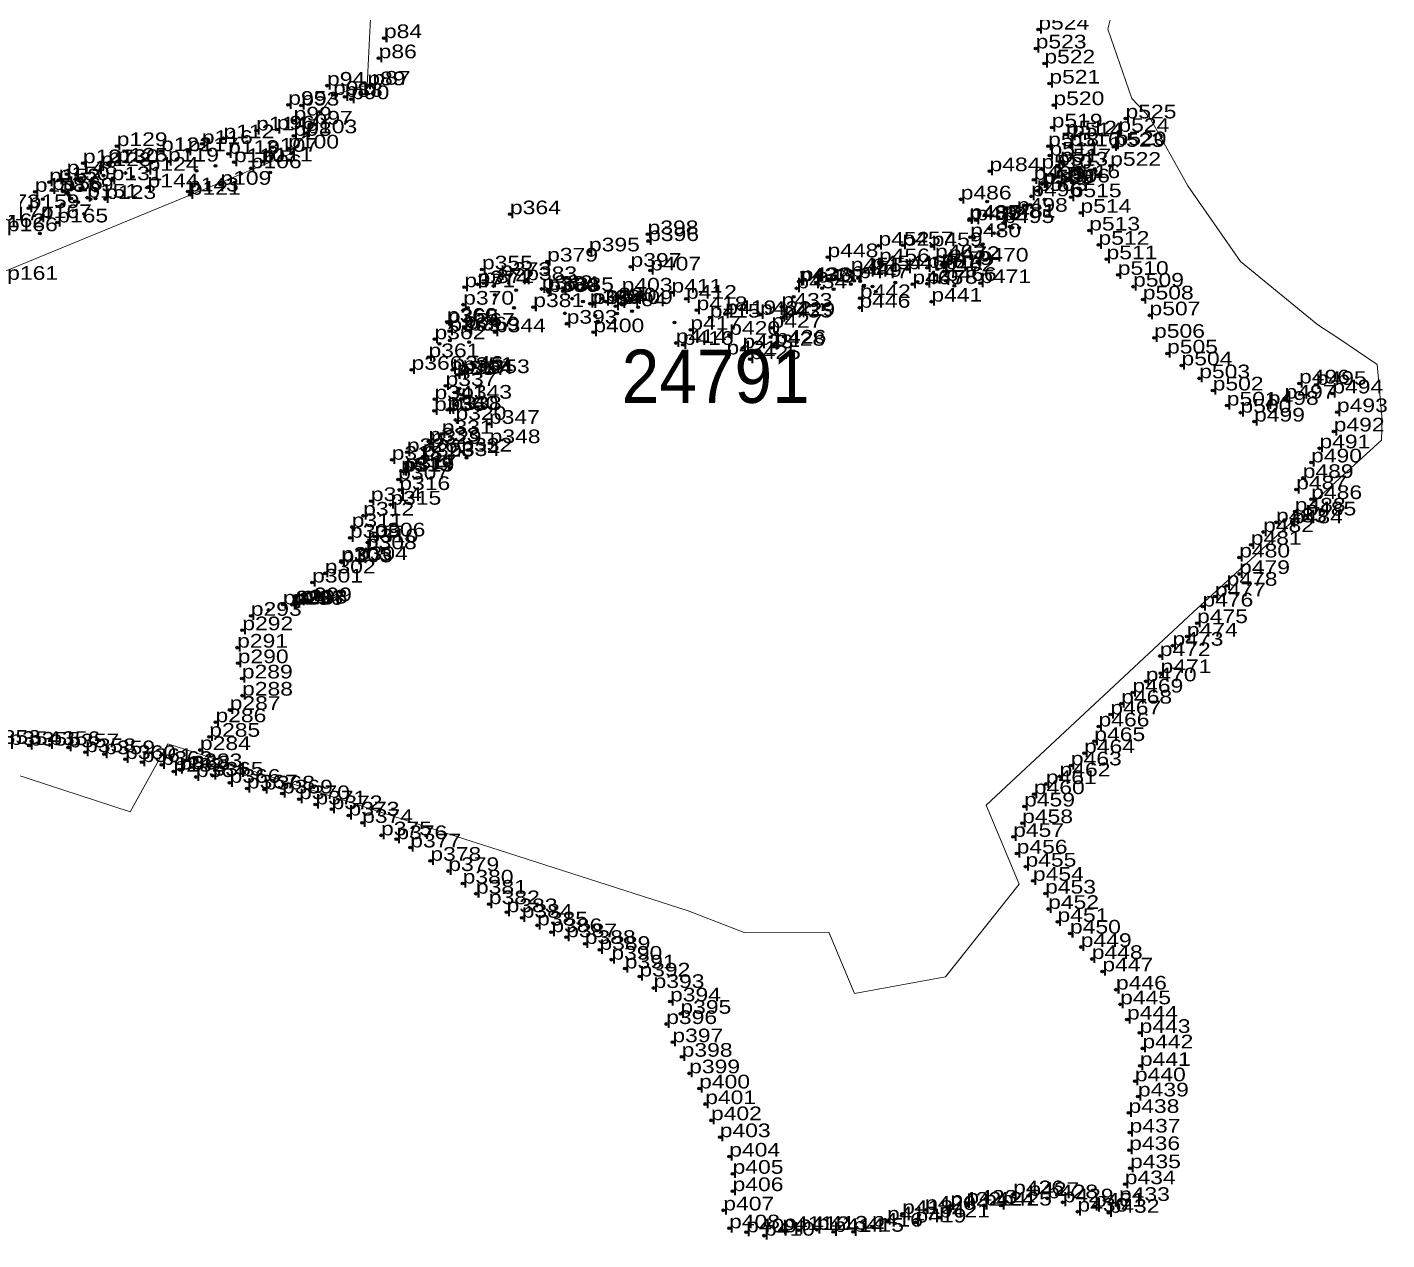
# Model space of a CAD drawing. Header units: metres. Extents: x 1 to 1819946, y -1 to 1851864.
# Drawn here: x 545394.4 to 545573.2, y 1837552.6 to 1837712 of the extents above; entities that cross this region are included whole.
import ezdxf
from ezdxf.enums import TextEntityAlignment as Align

# ---------------------------------------------------------------- set-up
doc = ezdxf.new("R2010")
doc.units = ezdxf.units.M
doc.header["$LTSCALE"] = 0.72
doc.header["$PDMODE"] = 32
doc.header["$PDSIZE"] = 0.36
doc.layers.add('12', color=7, linetype='Continuous')
doc.layers.add('7', color=7, linetype='Continuous')
doc.layers.add('6', color=7, linetype='Continuous', lineweight=13)

msp = doc.modelspace()

# ---------------------------------------------------------------- linework, layer by layer
at = {"layer": '6'}
for points in [[(545333.91, 1837656.65), (545355.37, 1837668.89), (545363.52, 1837685.65), (545370.73, 1837671.4), (545429.16, 1837695.42), (545434.66, 1837703.13), (545439.16, 1837704.39), (545441.27, 1837747.41), (545489.32, 1837797.45)], [(545537.42, 1837715.29), (545536.53, 1837711.76), (545539.69, 1837702.67), (545542.05, 1837700.21), (545547.09, 1837691.17), (545553.98, 1837681.21), (545564.15, 1837672.91), (545566.8, 1837671.17), (545571.97, 1837667.66), (545572.64, 1837660.41), (545572.55, 1837657.74), (545547.78, 1837635.11), (545520.53, 1837609.72), (545524.91, 1837599.32), (545515.22, 1837587.16), (545503.22, 1837584.98), (545499.87, 1837593.03), (545488.71, 1837593), (545481.38, 1837595.84), (545412.93, 1837617.8), (545407.98, 1837608.87), (545377.05, 1837618.94)]]:
    msp.add_lwpolyline(points, dxfattribs=at)
at = {"layer": '7'}
for p in [(545527.41, 1837711.72), (545441.35, 1837710.6), (545527.06, 1837709.24), (545440.65, 1837707.94), (545528.2, 1837707.26), (545433.86, 1837704.34), (545439.16, 1837704.39), (545439.82, 1837704.47), (545528.86, 1837704.61), (545428.77, 1837701.82), (545434.65, 1837703.13), (545436.18, 1837702.88), (545437.04, 1837702.56), (545430.47, 1837701.72), (545432.94, 1837700.9), (545529.4, 1837701.78), (545538.88, 1837700.03), (545424.54, 1837698.45), (545427.24, 1837698.58), (545429.47, 1837699.76), (545432.22, 1837699.23), (545529.17, 1837698.85), (545537.94, 1837698.26), (545417.4, 1837696.69), (545420.24, 1837697.41), (545429.44, 1837697.75), (545431.14, 1837698.08), (545531.04, 1837697.92), (545531.85, 1837697.68), (545537.56, 1837696.5), (545406.2, 1837696.4), (545412.03, 1837695.73), (545415.55, 1837695.71), (545420.86, 1837695.37), (545425.98, 1837695.64), (545426.7, 1837696.27), (545428.75, 1837696.08), (545429.16, 1837695.42), (545528.7, 1837696.38), (545528.88, 1837695.15), (545531.54, 1837696.37), (545537.28, 1837696.3), (545401.76, 1837694.14), (545404.11, 1837693.77), (545405.06, 1837694.17), (545406.23, 1837694.35), (545407.36, 1837692.86), (545410.27, 1837693.16), (545410.73, 1837694.21), (545412.96, 1837694.36), (545416.71, 1837693.14), (545419.19, 1837693.79), (545421.62, 1837694.28), (545423.83, 1837693.47), (545425.29, 1837694.38), (545426.37, 1837692.93), (545428.79, 1837694.56), (545520.99, 1837693.09), (545527.81, 1837693.43), (545529.9, 1837693.83), (545530.21, 1837694.3), (545530.28, 1837694.27), (545530.69, 1837694.37), (545532.87, 1837693.56), (545534.85, 1837693.4), (545534.94, 1837693.1), (545536.86, 1837693.79), (545397.32, 1837691.64), (545398.57, 1837691.9), (545399.62, 1837692.69), (545400.88, 1837692.15), (545400.89, 1837692.58), (545403.07, 1837692.15), (545403.29, 1837691.7), (545404.47, 1837692.51), (545405.54, 1837691.91), (545405.71, 1837692.18), (545408.31, 1837692.35), (545419.84, 1837691.31), (545422.58, 1837692.77), (545526.8, 1837691.96), (545527.93, 1837691.41), (545528.09, 1837691.49), (545530.13, 1837691.61), (545531.47, 1837692.18), (545531.84, 1837691.6), (545532.05, 1837691.43), (545535.25, 1837692.61), (545395.43, 1837690.38), (545396.5, 1837689.41), (545397.68, 1837690.62), (545399.1, 1837690.45), (545399.8, 1837690.22), (545399.91, 1837689.93), (545400.21, 1837689.5), (545401.49, 1837690.87), (545401.5, 1837690.76), (545402.33, 1837689.61), (545402.77, 1837689.43), (545403.41, 1837689.52), (545403.44, 1837690.52), (545404.7, 1837689.44), (545410.26, 1837690.95), (545415.57, 1837690.44), (545415.82, 1837690), (545517.2, 1837689.39), (545526.48, 1837689.79), (545527.21, 1837690.51), (545527.36, 1837690.53), (545528.24, 1837689.37), (545531.67, 1837689.67), (545394.62, 1837688.24), (545399.07, 1837688.77), (545400.7, 1837689.16), (545401.14, 1837689.01), (545401.93, 1837687.48), (545520.67, 1837689.11), (545524.59, 1837687.76), (545525.49, 1837688.64), (545526.35, 1837688.67), (545532.95, 1837687.62), (545396.23, 1837686.92), (545398.38, 1837686.35), (545457.92, 1837687.43), (545518.3, 1837686.67), (545518.37, 1837686.83), (545519.17, 1837686.64), (545522.81, 1837686.28), (545522.97, 1837686.99), (545523.01, 1837686.49), (545523.61, 1837685.8), (545396.09, 1837684.91), (545476.02, 1837684.81), (545476.09, 1837683.91), (545518.45, 1837684.42), (545518.93, 1837684.33), (545521.01, 1837685.54), (545521.57, 1837684.93), (545522.15, 1837684.88), (545522.63, 1837685.38), (545524, 1837685.67), (545524.88, 1837685.66), (545534.1, 1837685.29), (545468.31, 1837682.55), (545506.39, 1837683.3), (545509.55, 1837683.35), (545513.38, 1837683.23), (545520.1, 1837683.51), (545535.32, 1837683.42), (545462.81, 1837681.21), (545473.78, 1837680.53), (545499.68, 1837681.78), (545506.46, 1837681.12), (545512.78, 1837680.38), (545513.82, 1837681.65), (545514.69, 1837680.76), (545515.64, 1837681.42), (545519.43, 1837681.21), (545519.53, 1837681.03), (545536.38, 1837681.51), (545454.24, 1837680.18), (545456.64, 1837679.33), (545460.06, 1837678.76), (545476.37, 1837680.04), (545495.93, 1837678.58), (545496.16, 1837678.64), (545502.73, 1837679.92), (545502.77, 1837679.21), (545503.19, 1837678.69), (545503.73, 1837679.02), (545503.97, 1837678.65), (545505.5, 1837680.2), (545510.18, 1837680.2), (545511.53, 1837678.55), (545513.96, 1837679.42), (545514.13, 1837680.21), (545514.94, 1837679.93), (545515.23, 1837678.67), (545537.85, 1837679.46), (545451.92, 1837677.84), (545453.66, 1837678.22), (545454.43, 1837678.37), (545455.77, 1837678), (545455.94, 1837676.84), (545458.74, 1837677.45), (545462.09, 1837677.6), (545462.87, 1837677.49), (545462.95, 1837677.21), (545464.9, 1837677.33), (545472.61, 1837677.26), (545479.16, 1837677.13), (545495.59, 1837677.69), (545498.17, 1837678.44), (545498.97, 1837677.7), (545500.49, 1837677.57), (545502.74, 1837678.23), (545504.43, 1837677.94), (545504.48, 1837678.07), (545505.6, 1837677.93), (545506.04, 1837677.28), (545508.6, 1837678.44), (545510.85, 1837678.23), (545512.74, 1837678.3), (545514.4, 1837678.52), (545516.36, 1837678.03), (545519.75, 1837678.38), (545539.87, 1837677.91), (545451.77, 1837675.54), (545452.37, 1837675.13), (545458.45, 1837675.14), (545460.99, 1837675.23), (545466.11, 1837676.33), (545467.53, 1837675.95), (545468.42, 1837675.67), (545468.83, 1837675.63), (545469.91, 1837676.34), (545470.49, 1837675.97), (545471.81, 1837675.33), (545472.64, 1837675.63), (545472.9, 1837676.65), (545474.62, 1837676.25), (545474.79, 1837675.2), (545475.56, 1837676.23), (545481.07, 1837676.31), (545493.64, 1837675.27), (545495.23, 1837676.57), (545503.89, 1837675.15), (545503.94, 1837676.41), (545513.34, 1837675.94), (545541.15, 1837676.23), (545449.62, 1837673.3), (545465.15, 1837674.4), (545469.14, 1837674.12), (545469.49, 1837673.36), (545472, 1837674.37), (545473.97, 1837674.7), (545479.56, 1837673.19), (545482.46, 1837674.82), (545484.2, 1837673.85), (545486.24, 1837674.29), (545490.82, 1837674.21), (545493.69, 1837673.86), (545493.99, 1837674.05), (545542.03, 1837674.14), (545449.75, 1837673.15), (545449.95, 1837672.07), (545451.86, 1837672.63), (545452.5, 1837672.15), (545455.94, 1837671.92), (545465.38, 1837673.04), (545468.89, 1837671.91), (545481.65, 1837672.25), (545486.76, 1837671.57), (545492.32, 1837672.51), (545492.89, 1837671.89), (545448, 1837670.99), (545448.67, 1837670.39), (545450, 1837670.84), (545452.56, 1837670.6), (545479.73, 1837670.5), (545480.65, 1837670.25), (545488.49, 1837669.82), (545492.21, 1837671.26), (545492.68, 1837670.15), (545492.83, 1837670.42), (545542.63, 1837671.19), (545447.21, 1837668.63), (545486.39, 1837669), (545489.48, 1837668.38), (545544.34, 1837669.12), (545444.98, 1837666.97), (545450.36, 1837666.98), (545450.95, 1837666.3), (545451.65, 1837666.43), (545451.74, 1837666.83), (545451.9, 1837666.5), (545452.29, 1837666.74), (545453.83, 1837666.54), (545546.24, 1837667.56), (545449.45, 1837664.86), (545451.27, 1837664.52), (545454.09, 1837664.89), (545548.57, 1837665.86), (545550.34, 1837664.26), (545561.7, 1837665.18), (545563.9, 1837664.99), (545448, 1837663.1), (545450.68, 1837663.99), (545451.09, 1837664.18), (545451.24, 1837663.77), (545451.5, 1837663.17), (545559.8, 1837663.19), (545566.07, 1837663.87), (545447.94, 1837661.57), (545449.7, 1837661.72), (545450.13, 1837661.7), (545450.67, 1837662.34), (545552.19, 1837662.27), (545553.99, 1837661.34), (545557.59, 1837662.37), (545566.68, 1837661.41), (545450.76, 1837660.38), (545455.16, 1837659.87), (545555.79, 1837660.17), (545566.25, 1837658.87), (545447.2, 1837657.55), (545447.49, 1837657.24), (545448.95, 1837658.56), (545455.25, 1837657.33), (545444.37, 1837656.16), (545446.5, 1837655.56), (545449.42, 1837655.35), (545449.93, 1837655.64), (545451.53, 1837656.22), (545452.21, 1837655.39), (545564.37, 1837656.65), (545442.37, 1837655.15), (545443.61, 1837653.64), (545443.91, 1837653.6), (545444.2, 1837653.93), (545445.68, 1837654.74), (545446.09, 1837654.76), (545448.64, 1837655.01), (545449.52, 1837654.72), (545563.28, 1837654.8), (545443.22, 1837652.57), (545562.18, 1837652.75), (545443.37, 1837651.17), (545561.32, 1837651.25), (545563.3, 1837649.98), (545439.63, 1837649.72), (545442.19, 1837649.24), (545561.13, 1837648.33), (545438.62, 1837647.8), (545558.67, 1837646.92), (545560.76, 1837646.79), (545562.53, 1837647.83), (545436.88, 1837644.89), (545437.11, 1837646.31), (545440.1, 1837645.07), (545556.97, 1837645.65), (545438.97, 1837643.37), (545439.17, 1837644.28), (545555.35, 1837643.97), (545435.71, 1837641.87), (545435.78, 1837641.66), (545437.79, 1837641.95), (545553.83, 1837642.3), (545433.56, 1837640.21), (545553.81, 1837640.13), (545431.9, 1837639), (545552.17, 1837638.58), (545428.06, 1837636.13), (545429.28, 1837636.08), (545429.55, 1837636.12), (545429.87, 1837636.26), (545430.44, 1837636.54), (545431.32, 1837636.73), (545548.99, 1837635.85), (545550.63, 1837637.17), (545423.84, 1837634.63), (545426.18, 1837635.39), (545422.72, 1837632.73), (545548.28, 1837633.67), (545422.04, 1837630.44), (545545.06, 1837630.7), (545546.94, 1837631.9), (545543.38, 1837629.34), (545422.12, 1837628.4), (545543.48, 1837627.09), (545422.66, 1837626.39), (545541.53, 1837626.01), (545422.69, 1837624.13), (545539.78, 1837624.54), (545421.06, 1837622.26), (545536.88, 1837621.66), (545538.31, 1837623.09), (545419.19, 1837620.63), (545535.33, 1837620.08), (545418.38, 1837618.73), (545534.77, 1837618.16), (545394.67, 1837617.56), (545397.35, 1837617.64), (545399.83, 1837617.33), (545402.05, 1837616.7), (545404.56, 1837616.43), (545417.15, 1837616.98), (545533.43, 1837616.57), (545407.31, 1837615.79), (545409.49, 1837615.4), (545412.09, 1837615.02), (545414.45, 1837614.43), (545416.03, 1837614.72), (545531.69, 1837614.96), (545413.68, 1837614.14), (545416.62, 1837613.43), (545418.82, 1837613.61), (545421.05, 1837612.67), (545528.4, 1837612.51), (545530.2, 1837613.52), (545423.32, 1837611.93), (545425.58, 1837611.79), (545427.94, 1837611.27), (545526.82, 1837611.18), (545430.18, 1837610.52), (545432.33, 1837609.83), (545434.47, 1837609.2), (545525.54, 1837609.56), (545436.69, 1837608.37), (545438.48, 1837607.4), (545525.28, 1837607.36), (545440.97, 1837605.76), (545442.98, 1837605.26), (545524.1, 1837605.56), (545444.81, 1837604.17), (545447.45, 1837602.42), (545524.56, 1837603.37), (545449.81, 1837601.07), (545525.72, 1837601.64), (545451.7, 1837599.43), (545453.45, 1837598.09), (545526.7, 1837599.77), (545528.3, 1837598.11), (545455.15, 1837596.71), (545457.48, 1837595.65), (545459.47, 1837594.93), (545528.7, 1837596.08), (545461.49, 1837593.93), (545463.35, 1837593.03), (545529.93, 1837594.38), (545531.57, 1837592.85), (545465.31, 1837592.36), (545467.76, 1837591.48), (545532.99, 1837591.08), (545469.69, 1837590.71), (545471.25, 1837589.41), (545534.44, 1837589.5), (545473.02, 1837588.26), (545535.83, 1837587.87), (545474.95, 1837587.2), (545476.81, 1837585.69), (545478.97, 1837583.92), (545537.62, 1837585.47), (545480.34, 1837582.29), (545538.17, 1837583.54), (545478.47, 1837580.95), (545539.07, 1837581.54), (545479.29, 1837578.55), (545540.73, 1837579.79), (545480.5, 1837576.65), (545541.1, 1837577.75), (545540.77, 1837575.44), (545481.49, 1837574.47), (545540.11, 1837573.42), (545482.8, 1837572.48), (545540.51, 1837571.43), (545483.6, 1837570.43), (545484.36, 1837568.29), (545539.27, 1837569.27), (545485.51, 1837566.07), (545539.41, 1837566.68), (545539.35, 1837564.38), (545486.76, 1837563.52), (545487.2, 1837561.26), (545539.47, 1837561.99), (545487.2, 1837558.97), (545538.78, 1837559.89), (545515.84, 1837557.06), (545517.95, 1837557.32), (545520.25, 1837557.08), (545522.5, 1837557.08), (545524.1, 1837558.56), (545526.1, 1837558.35), (545528.57, 1837558.03), (545530.61, 1837557.5), (545538.03, 1837557.69), (545485.98, 1837556.45), (545509.5, 1837555.98), (545512.5, 1837556.52), (545514.35, 1837555.51), (545532.55, 1837556.28), (545534.73, 1837556.94), (545536.65, 1837556.13), (545486.74, 1837554.09), (545488.98, 1837553.57), (545493.74, 1837553.86), (545495.89, 1837553.86), (545498.28, 1837553.91), (545500.45, 1837553.61), (545503.05, 1837553.64), (545505.54, 1837554.32), (545507.51, 1837555.12), (545511.25, 1837554.86), (545491.33, 1837553.12)]:
    msp.add_point(p, dxfattribs=at)

# ---------------------------------------------------------------- texts
at = {"layer": '12', "width": 1.25}
for s, p in [('p524', (545527.41, 1837711.72)), ('p84', (545441.35, 1837710.6)), ('p84', (545441.35, 1837710.6)), ('p523', (545527.06, 1837709.24)), ('p86', (545440.65, 1837707.94)), ('p86', (545440.65, 1837707.94)), ('p522', (545528.2, 1837707.26)), ('p94', (545433.86, 1837704.34)), ('p94', (545433.86, 1837704.34)), ('p89', (545439.16, 1837704.39)), ('p89', (545439.16, 1837704.39)), ('p87', (545439.82, 1837704.47)), ('p87', (545439.82, 1837704.47)), ('p521', (545528.86, 1837704.61)), ('p91', (545434.66, 1837703.13)), ('p91', (545434.66, 1837703.13)), ('p88', (545436.18, 1837702.88)), ('p88', (545436.18, 1837702.88)), ('p90', (545437.04, 1837702.56)), ('p90', (545437.04, 1837702.56)), ('p95', (545428.76, 1837701.82)), ('p95', (545428.76, 1837701.82)), ('p93', (545430.47, 1837701.72)), ('p93', (545430.47, 1837701.72)), ('p92', (545432.94, 1837700.9)), ('p92', (545432.94, 1837700.9)), ('p520', (545529.4, 1837701.78)), ('p114', (545424.54, 1837698.45)), ('p114', (545424.54, 1837698.45)), ('p96', (545427.24, 1837698.58)), ('p96', (545427.24, 1837698.58)), ('p99', (545429.47, 1837699.76)), ('p99', (545429.47, 1837699.76)), ('p97', (545432.22, 1837699.23)), ('p97', (545432.22, 1837699.23)), ('p519', (545529.17, 1837698.85)), ('p525', (545538.88, 1837700.03)), ('p525', (545538.88, 1837700.03)), ('p116', (545417.4, 1837696.68)), ('p116', (545417.4, 1837696.68)), ('p112', (545420.24, 1837697.42)), ('p112', (545420.24, 1837697.42)), ('p98', (545429.44, 1837697.75)), ('p98', (545429.44, 1837697.75)), ('p103', (545431.14, 1837698.08)), ('p103', (545431.14, 1837698.08)), ('p512', (545531.04, 1837697.92)), ('p512', (545531.04, 1837697.92)), ('p514', (545531.85, 1837697.68)), ('p514', (545531.85, 1837697.68)), ('p524', (545537.94, 1837698.26)), ('p524', (545537.94, 1837698.26)), ('p129', (545406.2, 1837696.4)), ('p129', (545406.2, 1837696.4)), ('p122', (545412.03, 1837695.73)), ('p122', (545412.03, 1837695.73)), ('p117', (545415.55, 1837695.71)), ('p117', (545415.55, 1837695.71)), ('p113', (545420.86, 1837695.37)), ('p113', (545420.86, 1837695.37)), ('p107', (545425.98, 1837695.64)), ('p107', (545425.98, 1837695.64)), ('p101', (545426.7, 1837696.27)), ('p101', (545426.7, 1837696.27)), ('p100', (545428.75, 1837696.08)), ('p100', (545428.75, 1837696.08)), ('p104', (545429.16, 1837695.42)), ('p104', (545429.16, 1837695.42)), ('p518', (545528.7, 1837696.38)), ('p511', (545528.88, 1837695.14)), ('p511', (545528.88, 1837695.14)), ('p516', (545531.54, 1837696.38)), ('p516', (545531.54, 1837696.38)), ('p523', (545537.28, 1837696.3)), ('p523', (545537.28, 1837696.3)), ('p520', (545537.56, 1837696.5)), ('p520', (545537.56, 1837696.5)), ('p127', (545401.76, 1837694.14)), ('p127', (545401.76, 1837694.14)), ('p128', (545404.11, 1837693.77)), ('p128', (545404.11, 1837693.77)), ('p130', (545405.06, 1837694.17)), ('p130', (545405.06, 1837694.17)), ('p125', (545406.22, 1837694.35)), ('p125', (545406.22, 1837694.35)), ('p124', (545410.27, 1837693.16)), ('p124', (545410.27, 1837693.16)), ('p120', (545410.73, 1837694.21)), ('p120', (545410.73, 1837694.21)), ('p119', (545412.96, 1837694.36)), ('p119', (545412.96, 1837694.36)), ('p118', (545416.71, 1837693.14)), ('p118', (545416.71, 1837693.14)), ('p115', (545419.19, 1837693.79)), ('p115', (545419.19, 1837693.79)), ('p110', (545421.62, 1837694.28)), ('p110', (545421.62, 1837694.28)), ('p106', (545423.83, 1837693.48)), ('p106', (545423.83, 1837693.48)), ('p111', (545425.29, 1837694.38)), ('p111', (545425.29, 1837694.38)), ('p102', (545428.79, 1837694.56)), ('p102', (545428.79, 1837694.56)), ('p484', (545520.99, 1837693.09)), ('p484', (545520.99, 1837693.09)), ('p510', (545527.81, 1837693.43)), ('p510', (545527.81, 1837693.43)), ('p513', (545529.9, 1837693.82)), ('p513', (545529.9, 1837693.82)), ('p515', (545530.21, 1837694.3)), ('p515', (545530.21, 1837694.3)), ('p517', (545530.28, 1837694.27)), ('p517', (545530.69, 1837694.37)), ('p517', (545530.69, 1837694.37)), ('p518', (545532.87, 1837693.56)), ('p518', (545532.87, 1837693.56)), ('p521', (545534.85, 1837693.4)), ('p521', (545534.85, 1837693.4)), ('p519', (545534.94, 1837693.1)), ('p519', (545534.94, 1837693.1)), ('p522', (545536.86, 1837693.8)), ('p522', (545536.86, 1837693.8)), ('p152', (545397.32, 1837691.64)), ('p152', (545397.32, 1837691.64)), ('p150', (545398.57, 1837691.9)), ('p150', (545398.57, 1837691.9)), ('p148', (545399.62, 1837692.69)), ('p148', (545399.62, 1837692.69)), ('p137', (545400.88, 1837692.15)), ('p137', (545400.88, 1837692.15)), ('p135', (545400.89, 1837692.58)), ('p135', (545400.89, 1837692.58)), ('p141', (545403.07, 1837692.15)), ('p141', (545403.07, 1837692.15)), ('p126', (545403.29, 1837691.7)), ('p126', (545403.29, 1837691.7)), ('p147', (545404.47, 1837692.51)), ('p147', (545404.47, 1837692.51)), ('p131', (545405.54, 1837691.91)), ('p131', (545405.54, 1837691.91)), ('p140', (545405.71, 1837692.18)), ('p140', (545405.71, 1837692.18)), ('p138', (545407.36, 1837692.86)), ('p138', (545407.36, 1837692.86)), ('p132', (545408.31, 1837692.35)), ('p132', (545408.31, 1837692.35)), ('p109', (545419.84, 1837691.31)), ('p109', (545419.84, 1837691.31)), ('p108', (545422.58, 1837692.77)), ('p108', (545422.58, 1837692.77)), ('p105', (545426.37, 1837692.93)), ('p105', (545426.37, 1837692.93)), ('p499', (545526.8, 1837691.96)), ('p499', (545526.8, 1837691.96)), ('p509', (545527.93, 1837691.41)), ('p509', (545527.93, 1837691.41)), ('p505', (545528.09, 1837691.49)), ('p505', (545528.09, 1837691.49)), ('p506', (545530.13, 1837691.61)), ('p506', (545530.13, 1837691.61)), ('p516', (545531.48, 1837692.18)), ('p502', (545531.84, 1837691.6)), ('p502', (545531.84, 1837691.6)), ('p504', (545532.05, 1837691.43)), ('p504', (545532.05, 1837691.43)), ('p508', (545535.25, 1837692.61)), ('p508', (545535.25, 1837692.61)), ('p158', (545395.43, 1837690.38)), ('p158', (545395.43, 1837690.38)), ('p156', (545397.68, 1837690.62)), ('p156', (545397.68, 1837690.62)), ('p169', (545399.1, 1837690.45)), ('p169', (545399.1, 1837690.45)), ('p153', (545399.8, 1837690.22)), ('p153', (545399.8, 1837690.22)), ('p134', (545399.91, 1837689.93)), ('p134', (545399.91, 1837689.93)), ('p136', (545400.21, 1837689.5)), ('p136', (545400.21, 1837689.5)), ('p139', (545401.49, 1837690.87)), ('p139', (545401.49, 1837690.87)), ('p142', (545401.5, 1837690.76)), ('p142', (545401.5, 1837690.76)), ('p151', (545402.33, 1837689.61)), ('p151', (545402.33, 1837689.61)), ('p133', (545402.77, 1837689.44)), ('p133', (545402.77, 1837689.44)), ('p154', (545403.41, 1837689.52)), ('p154', (545403.41, 1837689.52)), ('p146', (545403.44, 1837690.52)), ('p146', (545403.44, 1837690.52)), ('p123', (545404.7, 1837689.44)), ('p123', (545404.7, 1837689.44)), ('p144', (545410.26, 1837690.95)), ('p144', (545410.26, 1837690.95)), ('p143', (545415.57, 1837690.44)), ('p143', (545415.57, 1837690.44)), ('p121', (545415.82, 1837690)), ('p121', (545415.82, 1837690)), ('p496', (545526.48, 1837689.79)), ('p496', (545526.48, 1837689.79)), ('p503', (545527.21, 1837690.51)), ('p503', (545527.21, 1837690.51)), ('p507', (545527.36, 1837690.53)), ('p507', (545527.36, 1837690.53)), ('p515', (545531.67, 1837689.67)), ('p173', (545389.41, 1837688.23)), ('p173', (545389.41, 1837688.23)), ('p159', (545394.62, 1837688.24)), ('p159', (545394.62, 1837688.24)), ('p145', (545396.5, 1837689.41)), ('p145', (545396.5, 1837689.41)), ('p157', (545399.07, 1837688.77)), ('p157', (545399.07, 1837688.77)), ('p155', (545400.7, 1837689.16)), ('p155', (545400.7, 1837689.16)), ('p149', (545401.14, 1837689.01)), ('p149', (545401.14, 1837689.01)), ('p486', (545517.2, 1837689.38)), ('p486', (545517.2, 1837689.38)), ('p483', (545520.67, 1837689.11)), ('p483', (545520.67, 1837689.11)), ('p498', (545524.59, 1837687.76)), ('p498', (545524.59, 1837687.76)), ('p500', (545525.49, 1837688.64)), ('p500', (545525.49, 1837688.64)), ('p494', (545526.35, 1837688.67)), ('p494', (545526.35, 1837688.67)), ('p501', (545528.24, 1837689.37)), ('p501', (545528.24, 1837689.37)), ('p174', (545391.05, 1837686.62)), ('p174', (545391.05, 1837686.62)), ('p167', (545396.23, 1837686.92)), ('p167', (545396.23, 1837686.92)), ('p165', (545398.38, 1837686.36)), ('p165', (545398.38, 1837686.36)), ('p168', (545401.93, 1837687.48)), ('p168', (545401.93, 1837687.48)), ('p364', (545457.92, 1837687.43)), ('p364', (545457.92, 1837687.43)), ('p487', (545518.3, 1837686.68)), ('p487', (545518.3, 1837686.68)), ('p485', (545518.37, 1837686.83)), ('p485', (545518.37, 1837686.83)), ('p482', (545519.17, 1837686.64)), ('p482', (545519.17, 1837686.64)), ('p495', (545522.81, 1837686.28)), ('p495', (545522.81, 1837686.28)), ('p481', (545522.97, 1837686.99)), ('p481', (545522.97, 1837686.99)), ('p497', (545523.01, 1837686.49)), ('p497', (545523.01, 1837686.49)), ('p514', (545532.95, 1837687.62)), ('p162', (545390.08, 1837685.73)), ('p162', (545390.08, 1837685.73)), ('p166', (545391.76, 1837685.2)), ('p166', (545391.76, 1837685.2)), ('p164', (545396.08, 1837684.91)), ('p164', (545396.08, 1837684.91)), ('p398', (545476.02, 1837684.81)), ('p398', (545476.02, 1837684.81)), ('p480', (545518.45, 1837684.42)), ('p480', (545518.45, 1837684.42)), ('p475', (545518.93, 1837684.34)), ('p475', (545518.93, 1837684.34)), ('p474', (545521.01, 1837685.54)), ('p474', (545521.01, 1837685.54)), ('p489', (545521.57, 1837684.93)), ('p489', (545521.57, 1837684.93)), ('p491', (545522.15, 1837684.88)), ('p491', (545522.15, 1837684.88)), ('p493', (545522.64, 1837685.38)), ('p493', (545522.64, 1837685.38)), ('p488', (545523.62, 1837685.8)), ('p488', (545523.62, 1837685.8)), ('p490', (545524, 1837685.67)), ('p490', (545524, 1837685.67)), ('p492', (545524.88, 1837685.66)), ('p492', (545524.88, 1837685.66)), ('p513', (545534.1, 1837685.29)), ('p395', (545468.31, 1837682.55)), ('p395', (545468.31, 1837682.55)), ('p396', (545476.09, 1837683.91)), ('p396', (545476.09, 1837683.91)), ('p452', (545506.39, 1837683.3)), ('p452', (545506.39, 1837683.3)), ('p457', (545509.55, 1837683.35)), ('p457', (545509.55, 1837683.35)), ('p459', (545513.38, 1837683.23)), ('p459', (545513.38, 1837683.23)), ('p473', (545520.1, 1837683.51)), ('p473', (545520.1, 1837683.51)), ('p512', (545535.32, 1837683.42)), ('p379', (545462.81, 1837681.21)), ('p379', (545462.81, 1837681.21)), ('p397', (545473.78, 1837680.53)), ('p397', (545473.78, 1837680.53)), ('p448', (545499.68, 1837681.78)), ('p448', (545499.68, 1837681.78)), ('p456', (545506.46, 1837681.12)), ('p456', (545506.46, 1837681.12)), ('p463', (545513.82, 1837681.65)), ('p463', (545513.82, 1837681.65)), ('p479', (545514.69, 1837680.76)), ('p479', (545514.69, 1837680.76)), ('p472', (545515.64, 1837681.42)), ('p472', (545515.64, 1837681.42)), ('p470', (545519.43, 1837681.2)), ('p470', (545519.43, 1837681.2)), ('p476', (545519.53, 1837681.03)), ('p476', (545519.53, 1837681.03)), ('p511', (545536.38, 1837681.51)), ('p161', (545391.8, 1837678.81)), ('p161', (545391.8, 1837678.81)), ('p355', (545454.24, 1837680.18)), ('p355', (545454.24, 1837680.18)), ('p373', (545456.64, 1837679.33)), ('p373', (545456.64, 1837679.33)), ('p383', (545460.06, 1837678.76)), ('p383', (545460.06, 1837678.76)), ('p407', (545476.36, 1837680.04)), ('p407', (545476.36, 1837680.04)), ('p451', (545502.73, 1837679.92)), ('p451', (545502.73, 1837679.92)), ('p449', (545502.77, 1837679.21)), ('p449', (545502.77, 1837679.21)), ('p447', (545503.73, 1837679.02)), ('p447', (545503.73, 1837679.02)), ('p454', (545505.5, 1837680.2)), ('p454', (545505.5, 1837680.2)), ('p460', (545510.18, 1837680.2)), ('p460', (545510.18, 1837680.2)), ('p461', (545512.78, 1837680.38)), ('p461', (545512.78, 1837680.38)), ('p464', (545513.96, 1837679.42)), ('p464', (545513.96, 1837679.42)), ('p477', (545514.13, 1837680.21)), ('p477', (545514.13, 1837680.21)), ('p462', (545514.94, 1837679.93)), ('p462', (545514.94, 1837679.93)), ('p510', (545537.86, 1837679.46)), ('p371', (545451.92, 1837677.84)), ('p371', (545451.92, 1837677.84)), ('p374', (545453.66, 1837678.22)), ('p374', (545453.66, 1837678.22)), ('p372', (545454.43, 1837678.37)), ('p372', (545454.43, 1837678.37)), ('p377', (545455.77, 1837678)), ('p377', (545455.77, 1837678)), ('p378', (545458.74, 1837677.45)), ('p378', (545458.74, 1837677.45)), ('p382', (545462.09, 1837677.6)), ('p382', (545462.09, 1837677.6)), ('p384', (545462.87, 1837677.48)), ('p384', (545462.87, 1837677.48)), ('p380', (545462.95, 1837677.21)), ('p380', (545462.95, 1837677.21)), ('p385', (545464.9, 1837677.33)), ('p385', (545464.9, 1837677.33)), ('p403', (545472.61, 1837677.26)), ('p403', (545472.61, 1837677.26)), ('p411', (545479.16, 1837677.13)), ('p411', (545479.16, 1837677.13)), ('p434', (545495.59, 1837677.69)), ('p434', (545495.59, 1837677.69)), ('p432', (545495.93, 1837678.58)), ('p432', (545495.93, 1837678.58)), ('p436', (545496.16, 1837678.64)), ('p436', (545496.16, 1837678.64)), ('p437', (545498.17, 1837678.44)), ('p437', (545498.17, 1837678.44)), ('p443', (545498.97, 1837677.7)), ('p443', (545498.97, 1837677.7)), ('p438', (545500.49, 1837677.57)), ('p438', (545500.49, 1837677.57)), ('p440', (545502.74, 1837678.23)), ('p440', (545502.74, 1837678.23)), ('p444', (545503.19, 1837678.69)), ('p444', (545503.19, 1837678.69)), ('p455', (545503.96, 1837678.65)), ('p455', (545503.96, 1837678.65)), ('p450', (545504.43, 1837677.94)), ('p450', (545504.43, 1837677.94)), ('p453', (545504.48, 1837678.07)), ('p453', (545504.48, 1837678.07)), ('p445', (545505.6, 1837677.93)), ('p445', (545505.6, 1837677.93)), ('p439', (545506.04, 1837677.28)), ('p439', (545506.04, 1837677.28)), ('p458', (545508.6, 1837678.44)), ('p458', (545508.6, 1837678.44)), ('p465', (545510.85, 1837678.23)), ('p465', (545510.85, 1837678.23)), ('p467', (545511.53, 1837678.55)), ('p467', (545511.53, 1837678.55)), ('p478', (545512.74, 1837678.3)), ('p478', (545512.74, 1837678.3)), ('p468', (545514.4, 1837678.52)), ('p468', (545514.4, 1837678.52)), ('p466', (545515.23, 1837678.67)), ('p466', (545515.23, 1837678.67)), ('p469', (545516.36, 1837678.03)), ('p469', (545516.36, 1837678.03)), ('p471', (545519.76, 1837678.38)), ('p471', (545519.76, 1837678.38)), ('p509', (545539.87, 1837677.91)), ('p370', (545451.77, 1837675.54)), ('p370', (545451.77, 1837675.54)), ('p368', (545452.37, 1837675.13)), ('p368', (545452.37, 1837675.13)), ('p375', (545455.94, 1837676.84)), ('p375', (545455.94, 1837676.84)), ('p376', (545458.45, 1837675.14)), ('p376', (545458.45, 1837675.14)), ('p381', (545460.99, 1837675.23)), ('p381', (545460.99, 1837675.23)), ('p389', (545466.1, 1837676.34)), ('p389', (545466.1, 1837676.34)), ('p386', (545467.53, 1837675.95)), ('p386', (545467.53, 1837675.95)), ('p388', (545468.42, 1837675.67)), ('p388', (545468.42, 1837675.67)), ('p394', (545468.83, 1837675.63)), ('p394', (545468.83, 1837675.63)), ('p402', (545469.91, 1837676.34)), ('p402', (545469.91, 1837676.34)), ('p390', (545470.49, 1837675.97)), ('p390', (545470.49, 1837675.97)), ('p404', (545471.81, 1837675.33)), ('p404', (545471.81, 1837675.33)), ('p409', (545472.64, 1837675.63)), ('p409', (545472.64, 1837675.63)), ('p399', (545472.9, 1837676.65)), ('p399', (545472.9, 1837676.65)), ('p410', (545474.62, 1837676.25)), ('p410', (545474.62, 1837676.25)), ('p408', (545474.79, 1837675.2)), ('p408', (545474.79, 1837675.2)), ('p406', (545475.56, 1837676.23)), ('p406', (545475.56, 1837676.23)), ('p412', (545481.07, 1837676.31)), ('p412', (545481.07, 1837676.31)), ('p433', (545493.64, 1837675.27)), ('p433', (545493.64, 1837675.27)), ('p430', (545495.23, 1837676.57)), ('p430', (545495.23, 1837676.57)), ('p446', (545503.89, 1837675.14)), ('p446', (545503.89, 1837675.14)), ('p442', (545503.94, 1837676.4)), ('p442', (545503.94, 1837676.4)), ('p441', (545513.34, 1837675.94)), ('p441', (545513.34, 1837675.94)), ('p508', (545541.15, 1837676.23)), ('p391', (545465.15, 1837674.4)), ('p391', (545465.15, 1837674.4)), ('p401', (545469.14, 1837674.12)), ('p401', (545469.14, 1837674.12)), ('p392', (545469.48, 1837673.36)), ('p392', (545469.48, 1837673.36)), ('p387', (545472, 1837674.37)), ('p387', (545472, 1837674.37)), ('p405', (545473.97, 1837674.7)), ('p405', (545473.97, 1837674.7)), ('p418', (545482.46, 1837674.82)), ('p418', (545482.46, 1837674.82)), ('p415', (545484.2, 1837673.85)), ('p415', (545484.2, 1837673.85)), ('p419', (545486.24, 1837674.3)), ('p419', (545486.24, 1837674.3)), ('p422', (545490.82, 1837674.2)), ('p422', (545490.82, 1837674.2)), ('p435', (545493.69, 1837673.86)), ('p435', (545493.69, 1837673.86)), ('p429', (545493.99, 1837674.05)), ('p429', (545493.99, 1837674.05)), ('p507', (545542.03, 1837674.14)), ('p360', (545449.62, 1837673.3)), ('p360', (545449.62, 1837673.3)), ('p365', (545449.75, 1837673.15)), ('p365', (545449.75, 1837673.15)), ('p363', (545449.95, 1837672.07)), ('p363', (545449.95, 1837672.07)), ('p367', (545451.86, 1837672.63)), ('p367', (545451.86, 1837672.63)), ('p369', (545452.5, 1837672.15)), ('p369', (545452.5, 1837672.15)), ('p344', (545455.94, 1837671.92)), ('p344', (545455.94, 1837671.92)), ('p393', (545465.38, 1837673.04)), ('p393', (545465.38, 1837673.04)), ('p400', (545468.89, 1837671.91)), ('p400', (545468.89, 1837671.91)), ('p413', (545479.56, 1837673.19)), ('p413', (545479.56, 1837673.19)), ('p417', (545481.64, 1837672.24)), ('p417', (545481.64, 1837672.24)), ('p420', (545486.76, 1837671.58)), ('p420', (545486.76, 1837671.58)), ('p427', (545492.32, 1837672.51)), ('p427', (545492.32, 1837672.51)), ('p431', (545492.89, 1837671.89)), ('p431', (545492.89, 1837671.89)), ('p362', (545448, 1837670.99)), ('p362', (545448, 1837670.99)), ('p358', (545448.67, 1837670.39)), ('p358', (545448.67, 1837670.39)), ('p356', (545450, 1837670.84)), ('p356', (545450, 1837670.84)), ('p345', (545452.56, 1837670.6)), ('p345', (545452.56, 1837670.6)), ('p414', (545479.73, 1837670.5)), ('p414', (545479.73, 1837670.5)), ('p416', (545480.65, 1837670.25)), ('p416', (545480.65, 1837670.25)), ('p423', (545488.49, 1837669.82)), ('p423', (545488.49, 1837669.82)), ('p424', (545492.21, 1837671.26)), ('p424', (545492.21, 1837671.26)), ('p428', (545492.68, 1837670.15)), ('p428', (545492.68, 1837670.15)), ('p426', (545492.83, 1837670.42)), ('p426', (545492.83, 1837670.42)), ('p506', (545542.63, 1837671.19)), ('p361', (545447.21, 1837668.63)), ('p361', (545447.21, 1837668.63)), ('p421', (545486.39, 1837669)), ('p421', (545486.39, 1837669)), ('p425', (545489.48, 1837668.38)), ('p425', (545489.48, 1837668.38)), ('p505', (545544.34, 1837669.12)), ('p366', (545444.98, 1837666.98)), ('p366', (545444.98, 1837666.98)), ('p346', (545450.36, 1837666.98)), ('p346', (545450.36, 1837666.98)), ('p357', (545450.95, 1837666.3)), ('p357', (545450.95, 1837666.3)), ('p354', (545451.66, 1837666.43)), ('p354', (545451.66, 1837666.43)), ('p351', (545451.74, 1837666.83)), ('p351', (545451.74, 1837666.83)), ('p349', (545451.9, 1837666.5)), ('p349', (545451.9, 1837666.5)), ('p342', (545452.29, 1837666.74)), ('p342', (545452.29, 1837666.74)), ('p353', (545453.83, 1837666.54)), ('p353', (545453.83, 1837666.54)), ('p504', (545546.24, 1837667.56)), ('p337', (545449.45, 1837664.86)), ('p337', (545449.45, 1837664.86)), ('p352', (545451.27, 1837664.52)), ('p352', (545451.27, 1837664.52)), ('p339', (545454.09, 1837664.89)), ('p339', (545454.09, 1837664.89)), ('p503', (545548.57, 1837665.86)), ('p496', (545561.7, 1837665.18)), ('p495', (545563.9, 1837664.99)), ('p341', (545448, 1837663.1)), ('p341', (545448, 1837663.1)), ('p327', (545450.68, 1837663.99)), ('p327', (545450.68, 1837663.99)), ('p359', (545451.09, 1837664.18)), ('p359', (545451.09, 1837664.18)), ('p350', (545451.24, 1837663.77)), ('p350', (545451.24, 1837663.77)), ('p343', (545451.5, 1837663.18)), ('p343', (545451.5, 1837663.18)), ('p502', (545550.34, 1837664.26)), ('p497', (545559.8, 1837663.19)), ('p494', (545566.07, 1837663.87)), ('p336', (545447.94, 1837661.57)), ('p336', (545447.94, 1837661.57)), ('p340', (545449.7, 1837661.72)), ('p340', (545449.7, 1837661.72)), ('p338', (545450.13, 1837661.7)), ('p338', (545450.13, 1837661.7)), ('p335', (545450.66, 1837662.34)), ('p335', (545450.66, 1837662.34)), ('p501', (545552.19, 1837662.27)), ('p500', (545553.99, 1837661.34)), ('p498', (545557.59, 1837662.37)), ('p493', (545566.68, 1837661.41)), ('p320', (545450.76, 1837660.38)), ('p320', (545450.76, 1837660.38)), ('p347', (545455.16, 1837659.87)), ('p347', (545455.16, 1837659.87)), ('p499', (545555.78, 1837660.17)), ('p333', (545447.2, 1837657.55)), ('p333', (545447.2, 1837657.55)), ('p329', (545447.49, 1837657.24)), ('p329', (545447.49, 1837657.24)), ('p331', (545448.95, 1837658.56)), ('p331', (545448.95, 1837658.56)), ('p348', (545455.25, 1837657.33)), ('p348', (545455.25, 1837657.33)), ('p492', (545566.26, 1837658.87)), ('p326', (545444.37, 1837656.16)), ('p326', (545444.37, 1837656.16)), ('p323', (545446.5, 1837655.56)), ('p323', (545446.5, 1837655.56)), ('p334', (545449.93, 1837655.64)), ('p334', (545449.93, 1837655.64)), ('p332', (545451.53, 1837656.22)), ('p332', (545451.53, 1837656.22)), ('p491', (545564.38, 1837656.65)), ('p318', (545442.37, 1837655.15)), ('p318', (545442.37, 1837655.15)), ('p317', (545444.2, 1837653.93)), ('p317', (545444.2, 1837653.93)), ('p321', (545445.68, 1837654.74)), ('p321', (545445.68, 1837654.74)), ('p325', (545446.09, 1837654.76)), ('p325', (545446.09, 1837654.76)), ('p324', (545448.64, 1837655.01)), ('p324', (545448.64, 1837655.01)), ('p328', (545449.42, 1837655.35)), ('p328', (545449.42, 1837655.35)), ('p322', (545449.52, 1837654.72)), ('p322', (545449.52, 1837654.72)), ('p330', (545452.21, 1837655.39)), ('p330', (545452.21, 1837655.39)), ('p490', (545563.28, 1837654.8)), ('p307', (545443.22, 1837652.57)), ('p307', (545443.22, 1837652.57)), ('p313', (545443.61, 1837653.64)), ('p313', (545443.61, 1837653.64)), ('p319', (545443.91, 1837653.6)), ('p319', (545443.91, 1837653.6)), ('p489', (545562.18, 1837652.75)), ('p316', (545443.37, 1837651.17)), ('p316', (545443.37, 1837651.17)), ('p487', (545561.32, 1837651.25)), ('p314', (545439.63, 1837649.72)), ('p314', (545439.63, 1837649.72)), ('p315', (545442.19, 1837649.24)), ('p315', (545442.19, 1837649.24)), ('p488', (545561.13, 1837648.33)), ('p486', (545563.3, 1837649.98)), ('p312', (545438.62, 1837647.8)), ('p312', (545438.62, 1837647.8)), ('p483', (545558.67, 1837646.92)), ('p484', (545560.76, 1837646.79)), ('p485', (545562.53, 1837647.83)), ('p309', (545436.88, 1837644.89)), ('p309', (545436.88, 1837644.89)), ('p311', (545437.11, 1837646.3)), ('p311', (545437.11, 1837646.3)), ('p306', (545440.1, 1837645.07)), ('p306', (545440.1, 1837645.07)), ('p482', (545556.97, 1837645.64)), ('p308', (545438.97, 1837643.38)), ('p308', (545438.97, 1837643.38)), ('p310', (545439.17, 1837644.28)), ('p310', (545439.17, 1837644.28)), ('p481', (545555.35, 1837643.97)), ('p305', (545435.71, 1837641.87)), ('p305', (545435.71, 1837641.87)), ('p303', (545435.78, 1837641.66)), ('p303', (545435.78, 1837641.66)), ('p304', (545437.79, 1837641.95)), ('p304', (545437.79, 1837641.95)), ('p480', (545553.83, 1837642.3)), ('p302', (545433.56, 1837640.21)), ('p302', (545433.56, 1837640.21)), ('p479', (545553.81, 1837640.13)), ('p301', (545431.9, 1837639)), ('p301', (545431.9, 1837639)), ('p478', (545552.17, 1837638.58)), ('p295', (545428.06, 1837636.13)), ('p295', (545428.06, 1837636.13)), ('p296', (545429.28, 1837636.08)), ('p296', (545429.28, 1837636.08)), ('p297', (545429.55, 1837636.12)), ('p297', (545429.55, 1837636.12)), ('p298', (545429.87, 1837636.26)), ('p298', (545429.87, 1837636.26)), ('p299', (545430.44, 1837636.54)), ('p299', (545430.44, 1837636.54)), ('p300', (545431.32, 1837636.73)), ('p300', (545431.32, 1837636.73)), ('p476', (545548.99, 1837635.85)), ('p477', (545550.63, 1837637.17)), ('p293', (545423.84, 1837634.63)), ('p293', (545423.84, 1837634.63)), ('p294', (545426.18, 1837635.39)), ('p294', (545426.18, 1837635.39)), ('p292', (545422.72, 1837632.73)), ('p292', (545422.72, 1837632.73)), ('p475', (545548.28, 1837633.67)), ('p291', (545422.04, 1837630.44)), ('p291', (545422.04, 1837630.44)), ('p473', (545545.06, 1837630.7)), ('p474', (545546.94, 1837631.9)), ('p472', (545543.38, 1837629.34)), ('p290', (545422.12, 1837628.4)), ('p290', (545422.12, 1837628.4)), ('p471', (545543.48, 1837627.09)), ('p289', (545422.66, 1837626.39)), ('p289', (545422.66, 1837626.39)), ('p470', (545541.53, 1837626.01)), ('p288', (545422.69, 1837624.13)), ('p288', (545422.69, 1837624.13)), ('p469', (545539.78, 1837624.54)), ('p287', (545421.06, 1837622.26)), ('p287', (545421.06, 1837622.26)), ('p467', (545536.88, 1837621.66)), ('p468', (545538.31, 1837623.08)), ('p286', (545419.19, 1837620.63)), ('p286', (545419.19, 1837620.63)), ('p466', (545535.33, 1837620.08)), ('p285', (545418.38, 1837618.72)), ('p285', (545418.38, 1837618.72)), ('p465', (545534.77, 1837618.16)), ('p353', (545389.54, 1837617.8)), ('p354', (545392.09, 1837617.65)), ('p355', (545394.67, 1837617.56)), ('p356', (545397.35, 1837617.64)), ('p357', (545399.83, 1837617.33)), ('p358', (545402.05, 1837616.7)), ('p359', (545404.56, 1837616.43)), ('p284', (545417.15, 1837616.98)), ('p284', (545417.15, 1837616.98)), ('p464', (545533.43, 1837616.57)), ('p360', (545407.31, 1837615.8)), ('p361', (545409.5, 1837615.4)), ('p362', (545412.09, 1837615.02)), ('p363', (545414.45, 1837614.43)), ('p283', (545416.03, 1837614.72)), ('p283', (545416.03, 1837614.72)), ('p463', (545531.69, 1837614.96)), ('p282', (545413.68, 1837614.14)), ('p282', (545413.68, 1837614.14)), ('p364', (545416.62, 1837613.43)), ('p365', (545418.82, 1837613.61)), ('p366', (545421.05, 1837612.67)), ('p462', (545530.2, 1837613.52)), ('p367', (545423.32, 1837611.93)), ('p368', (545425.58, 1837611.79)), ('p369', (545427.94, 1837611.27)), ('p460', (545526.82, 1837611.18)), ('p461', (545528.4, 1837612.51)), ('p370', (545430.18, 1837610.52)), ('p371', (545432.34, 1837609.83)), ('p372', (545434.46, 1837609.2)), ('p459', (545525.54, 1837609.56)), ('p373', (545436.69, 1837608.37)), ('p374', (545438.48, 1837607.4)), ('p458', (545525.28, 1837607.36)), ('p375', (545440.96, 1837605.76)), ('p457', (545524.1, 1837605.56)), ('p376', (545442.98, 1837605.26)), ('p377', (545444.81, 1837604.17)), ('p378', (545447.45, 1837602.42)), ('p456', (545524.56, 1837603.37)), ('p379', (545449.81, 1837601.07)), ('p455', (545525.72, 1837601.64)), ('p380', (545451.7, 1837599.42)), ('p454', (545526.7, 1837599.78)), ('p381', (545453.45, 1837598.09)), ('p382', (545455.15, 1837596.71)), ('p453', (545528.3, 1837598.1)), ('p383', (545457.48, 1837595.65)), ('p384', (545459.47, 1837594.93)), ('p452', (545528.7, 1837596.08)), ('p385', (545461.49, 1837593.92)), ('p386', (545463.36, 1837593.03)), ('p451', (545529.93, 1837594.38)), ('p387', (545465.31, 1837592.36)), ('p388', (545467.76, 1837591.48)), ('p450', (545531.57, 1837592.84)), ('p449', (545532.99, 1837591.08)), ('p389', (545469.69, 1837590.7)), ('p390', (545471.26, 1837589.41)), ('p448', (545534.44, 1837589.5)), ('p391', (545473.02, 1837588.26)), ('p447', (545535.83, 1837587.87)), ('p392', (545474.95, 1837587.2)), ('p393', (545476.81, 1837585.69)), ('p394', (545478.97, 1837583.92)), ('p446', (545537.62, 1837585.48)), ('p395', (545480.34, 1837582.3)), ('p445', (545538.17, 1837583.54)), ('p396', (545478.47, 1837580.95)), ('p444', (545539.07, 1837581.54)), ('p397', (545479.28, 1837578.55)), ('p443', (545540.73, 1837579.78)), ('p442', (545541.1, 1837577.75)), ('p398', (545480.5, 1837576.65)), ('p441', (545540.77, 1837575.44)), ('p399', (545481.49, 1837574.47)), ('p440', (545540.11, 1837573.42)), ('p400', (545482.8, 1837572.48)), ('p439', (545540.51, 1837571.43)), ('p401', (545483.6, 1837570.42)), ('p402', (545484.36, 1837568.3)), ('p438', (545539.27, 1837569.26)), ('p403', (545485.51, 1837566.07)), ('p437', (545539.41, 1837566.68)), ('p436', (545539.36, 1837564.38)), ('p404', (545486.76, 1837563.52)), ('p405', (545487.2, 1837561.26)), ('p435', (545539.47, 1837561.99)), ('p406', (545487.2, 1837558.98)), ('p434', (545538.78, 1837559.89)), ('p423', (545517.95, 1837557.32)), ('p426', (545524.1, 1837558.56)), ('p427', (545526.1, 1837558.35)), ('p428', (545528.57, 1837558.03)), ('p429', (545530.61, 1837557.5)), ('p433', (545538.02, 1837557.69)), ('p407', (545485.98, 1837556.44)), ('p418', (545509.5, 1837555.98)), ('p420', (545512.5, 1837556.52)), ('p421', (545514.35, 1837555.51)), ('p422', (545515.84, 1837557.06)), ('p424', (545520.26, 1837557.08)), ('p425', (545522.5, 1837557.08)), ('p430', (545532.55, 1837556.28)), ('p431', (545534.73, 1837556.94)), ('p432', (545536.65, 1837556.13)), ('p408', (545486.74, 1837554.08)), ('p409', (545488.98, 1837553.56)), ('p411', (545493.74, 1837553.86)), ('p412', (545495.89, 1837553.86)), ('p413', (545498.28, 1837553.91)), ('p414', (545500.45, 1837553.61)), ('p415', (545503.05, 1837553.64)), ('p416', (545505.54, 1837554.32)), ('p417', (545507.51, 1837555.12)), ('p419', (545511.25, 1837554.86)), ('p410', (545491.33, 1837553.12))]:
    msp.add_text(s, height=1.8, dxfattribs=at).set_placement(p)
at = {"layer": '6', "width": 0.95}
msp.add_text('24791', height=7, dxfattribs=at).set_placement((545484.98, 1837662.63), align=Align.CENTER)

doc.saveas('drawing.dxf')
